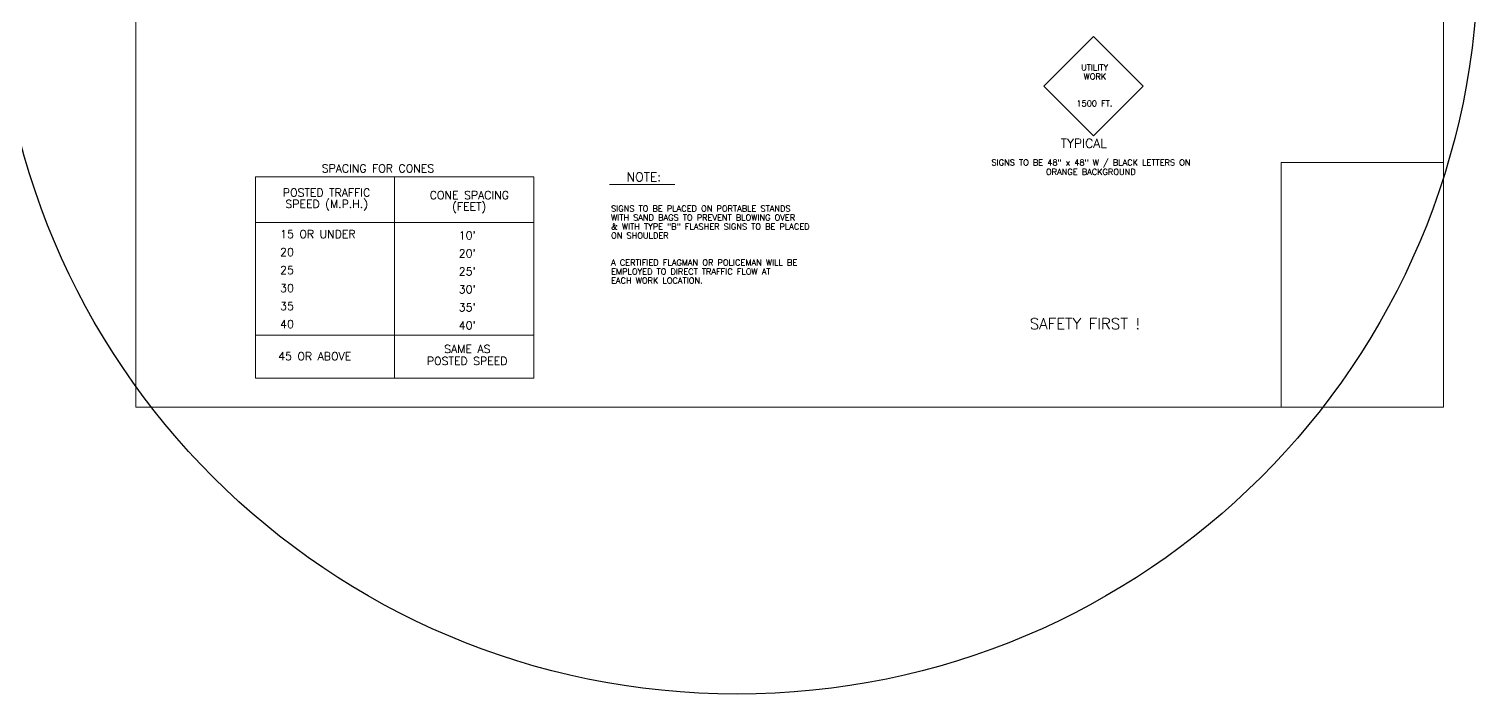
# Model space of a CAD drawing. Header units: feet. Extents: x -16154 to 3860, y -1534289809 to -1534279773.
# Drawn here: x -10083 to -8274, y -1534286219 to -1534285388 of the extents above; entities that cross this region are included whole.
import ezdxf
from ezdxf.enums import TextEntityAlignment as Align

# ---------------------------------------------------------------- set-up
doc = ezdxf.new("R2010")
doc.units = ezdxf.units.FT
doc.header["$MEASUREMENT"] = 0
for name, color, linetype, lineweight in [('DoubleLaneStreetTRAFFIC_003 - 4', 135, 'Continuous', 0), ('Level 18', 7, 'Continuous', 0), ('Level 3', 7, 'Continuous', 0), ('Level 63', 7, 'Continuous', 0)]:
    doc.layers.add(name, color=color, linetype=linetype, lineweight=lineweight)
doc.styles.add('ROMANS', font='romans.shx', dxfattribs={"height": 6.56168})

# ---------------------------------------------------------------- blocks, each defined once
blk = doc.blocks.new('*U4')
at = {"layer": 'Level 63', "color": 7, "linetype": 'Continuous', "lineweight": 0, "flags": 128}
blk.add_lwpolyline([(816.6, -518.9), (816.6, 518.9), (-816.6, 518.9), (-816.6, -518.9)], close=True, dxfattribs=at)
blk.add_lwpolyline([(816.6, -213.1), (613.9, -213.1), (613.9, -518.9)], dxfattribs=at)
blk = doc.blocks.new('*U3')
at = {"layer": 'Level 3', "color": 7, "linetype": 'Continuous', "lineweight": 0, "flags": 128}
blk.add_lwpolyline([(-816.6, 518.9), (-695.3, 518.9), (-695.3, 458.8), (-816.6, 458.8)], close=True, dxfattribs=at)
at = {"layer": 'Level 63', "color": 7, "linetype": 'Continuous', "lineweight": 0}
blk.add_blockref('*U4', (0, 0), dxfattribs=at)
blk = doc.blocks.new('*U177')
at = {"layer": 'DoubleLaneStreetTRAFFIC_003 - 4', "color": 135, "linetype": 'Continuous', "ltscale": 1.522829}
for p, q in [((-437.3, -232.5), (-437.3, -484)), ((-169.1, -242.3), (-87.2, -242.3)), ((-611.1, -289.8), (-263.5, -289.8)), ((-611.1, -430.4), (-263.5, -430.4))]:
    blk.add_line(p, q, dxfattribs=at)
at = {"layer": 'DoubleLaneStreetTRAFFIC_003 - 4', "color": 135, "linetype": 'Continuous', "ltscale": 1.522829, "flags": 128}
for points in [[(373.3, -119.3), (435.4, -57.2), (497.5, -119.4), (435.5, -181.4)], [(-611.1, -232.5), (-263.5, -232.5), (-263.5, -484), (-611.1, -484)]]:
    blk.add_lwpolyline(points, close=True, dxfattribs=at)
at = {"layer": 'DoubleLaneStreetTRAFFIC_003 - 4', "color": 135, "linetype": 'Continuous', "style": 'ROMANS'}
for s, height, p in [('UTILITY', 7.49, (436.9, -95.9)), ('WORK', 7.49, (437.3, -107.2)), ('1500 FT.', 7.49, (436.7, -140.9)), ('SIGNS TO BE 48" x 48" W / BLACK LETTERS ON', 7.494, (432.4, -214.7)), ('NOTE:', 11.24, (-126.1, -232.7)), ('ORANGE BACKGROUND', 7.494, (432.2, -226.4)), ('POSTED TRAFFIC', 9.992, (-522.4, -252.3)), ('CONE SPACING', 9.992, (-344, -255.5)), ('SPEED (M.P.H.)', 9.992, (-522.1, -266.5)), ('(FEET)', 9.99, (-344.2, -269.8)), ('SAFETY FIRST !', 13.739, (424.8, -416.1)), ('SAME AS', 9.99, (-346.5, -447.7)), ('POSTED SPEED', 9.992, (-346.7, -462.7))]:
    blk.add_text(s, height=height, dxfattribs=at).set_placement(p, align=Align.MIDDLE_CENTER)
for s, height, p in [('TYPICAL', 11.24, (394.7, -190.8)), ('SPACING FOR CONES', 9.992, (-528.4, -222.1)), ('SIGNS TO BE PLACED ON PORTABLE STANDS', 7.494, (-167, -272.3)), ('WITH SAND BAGS TO PREVENT BLOWING OVER', 7.494, (-167, -283.5)), ('15 OR UNDER', 9.992, (-580.3, -304.1)), ("10'", 9.99, (-357.2, -305.8)), ('& WITH TYPE "B" FLASHER SIGNS TO BE PLACED', 7.494, (-167, -294.8)), ('ON SHOULDER', 7.494, (-167, -306)), ('20', 9.99, (-580.3, -326.6)), ("20'", 9.99, (-357.2, -328.3)), ('A CERTIFIED FLAGMAN OR POLICEMAN WILL BE', 7.494, (-167, -339.7)), ('25', 9.99, (-580.3, -349.1)), ("25'", 9.99, (-357.2, -350.7)), ('EMPLOYED TO DIRECT TRAFFIC FLOW AT', 7.494, (-167, -351)), ('EACH WORK LOCATION.', 7.494, (-167, -362.2)), ('30', 9.99, (-580.3, -371.6)), ("30'", 9.99, (-357.2, -373.2)), ('35', 9.99, (-580.3, -394.1)), ("35'", 9.99, (-357.2, -395.7)), ('40', 9.99, (-580.3, -416.6)), ("40'", 9.99, (-357.2, -418.2)), ('45 OR ABOVE', 9.992, (-582.7, -456.8))]:
    blk.add_text(s, height=height, dxfattribs=at).set_placement(p, align=Align.MIDDLE_LEFT)

msp = doc.modelspace()

# ---------------------------------------------------------------- linework, layer by layer
at = {"layer": 'Level 18', "color": 1, "linetype": 'Continuous', "lineweight": 30, "ltscale": 8.004}
msp.add_circle((-9199, -1534285294), 925.4, dxfattribs=at)

# ---------------------------------------------------------------- block references
at = {"layer": 'DoubleLaneStreetTRAFFIC_003 - 4', "color": 135, "linetype": 'Continuous', "ltscale": 1.522829}
msp.add_blockref('*U177', (-9189.4, -1534285340.5), dxfattribs=at)
at = {"layer": 'Level 63', "color": 7, "linetype": 'Continuous', "lineweight": 0}
msp.add_blockref('*U3', (-9133.5, -1534285342), dxfattribs=at)

doc.saveas('drawing.dxf')
